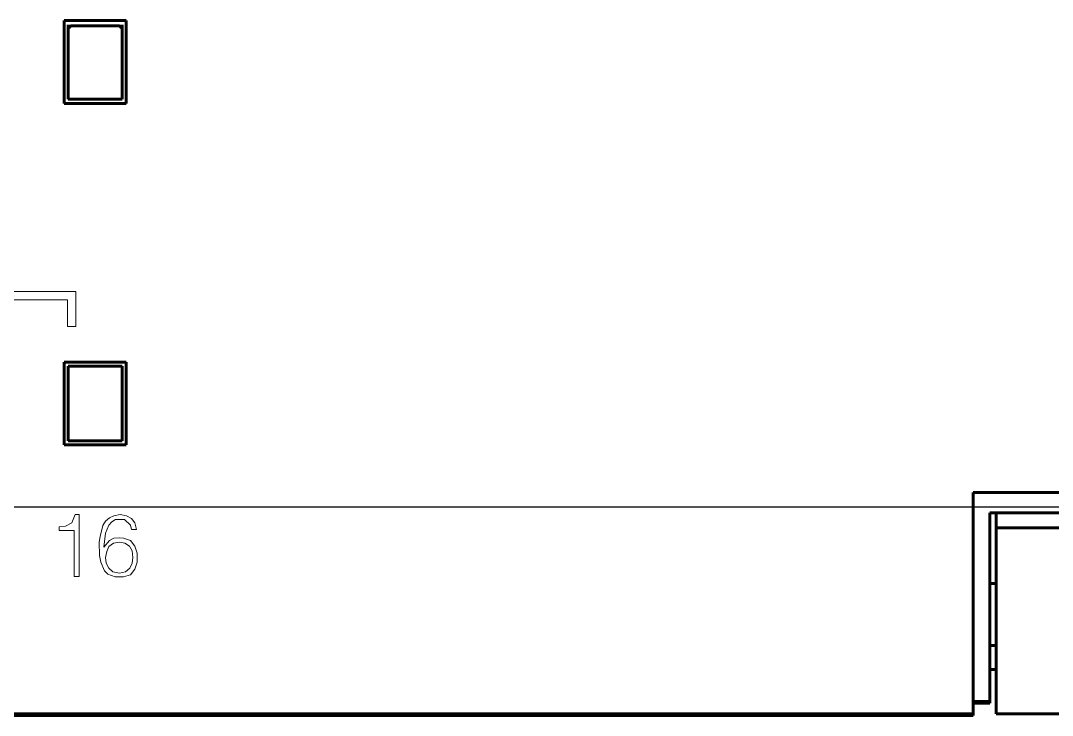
# Model space of a CAD drawing. Header units: millimetres. Extents: x 0 to 53000, y -591 to 24400.
# Drawn here: x 24718.32 to 24743.22, y 2719.97 to 2736.75 of the extents above; entities that cross this region are included whole.
import ezdxf
from ezdxf.enums import TextEntityAlignment as Align

# ---------------------------------------------------------------- set-up
doc = ezdxf.new("R2010")
doc.units = ezdxf.units.MM
doc.linetypes.add('K5LT_BASIC', pattern=[0])
doc.linetypes.add('K5LT_THIN', pattern=[0])
doc.layers.add('Основная', color=7, linetype='Continuous', lineweight=30)
doc.styles.add('текст', font='isocpeui.ttf')

# ---------------------------------------------------------------- blocks, each defined once
blk = doc.blocks.new('Программируемое реле ПР102')
at = {"layer": 'Основная', "linetype": 'K5LT_BASIC', "lineweight": 60}
for p, q in [((92.25, -5.75), (92.25, -7.75)), ((93.75, -5.75), (92.25, -5.75)), ((92.35, -5.85), (92.35, -7.65)), ((93.558, -5.872), (92.442, -5.872)), ((93.65, -7.65), (93.65, -5.85)), ((93.75, -7.75), (93.75, -5.75)), ((92.35, -7.65), (93.65, -7.65)), ((92.25, -7.75), (93.75, -7.75)), ((93.75, -14), (92.25, -14)), ((92.25, -14), (92.25, -16)), ((92.35, -14.1), (92.35, -15.9)), ((93.65, -14.1), (92.35, -14.1)), ((93.65, -15.9), (93.65, -14.1)), ((93.75, -16), (93.75, -14)), ((92.35, -15.9), (93.65, -15.9)), ((92.25, -16), (93.75, -16)), ((114.2, -17.15), (114.2, -22.5)), ((114.2, -17.15), (117, -17.15)), ((114.6, -22.203), (114.6, -17.64)), ((114.6, -17.64), (117, -17.64)), ((114.75, -17.64), (114.75, -18)), ((114.75, -22.5), (114.75, -18)), ((114.75, -18), (117, -18)), ((114.75, -19.35), (114.65, -19.35)), ((114.601, -20.848), (114.601, -21.199)), ((114.75, -20.85), (114.65, -20.85)), ((114.6, -21.214), (114.601, -21.201)), ((114.601, -21.199), (114.601, -21.201)), ((114.75, -21.43), (114.6, -21.43)), ((114.6, -22.203), (114.2, -22.203)), ((114.6, -22.238), (114.2, -22.238)), ((114.6, -22.203), (114.6, -22.238)), ((114.2, -22.5), (2.8, -22.5)), ((64.5, -22.535), (114.2, -22.535)), ((114.2, -22.5), (114.2, -22.535)), ((114.75, -22.5), (117, -22.5))]:
    blk.add_line(p, q, dxfattribs=at)
at = {"layer": 'Основная', "linetype": 'K5LT_THIN', "lineweight": 18}
for p, q in [((47.335, -12.293), (92.535, -12.293)), ((92.535, -12.293), (92.535, -13.143)), ((47.535, -12.493), (92.335, -12.493)), ((92.335, -12.493), (92.335, -13.143)), ((92.535, -13.143), (92.335, -13.143)), ((92.52, -17.683), (92.44, -17.883)), ((92.613, -17.683), (92.52, -17.683)), ((92.613, -19.176), (92.613, -17.683)), ((93.6, -17.683), (93.453, -17.71)), ((93.76, -17.71), (93.6, -17.683)), ((92.44, -17.883), (92.28, -17.963)), ((93.253, -17.843), (93.186, -17.95)), ((93.346, -17.763), (93.253, -17.843)), ((93.333, -17.936), (93.4, -17.856)), ((93.453, -17.71), (93.346, -17.763)), ((93.4, -17.856), (93.493, -17.803)), ((93.493, -17.803), (93.706, -17.803)), ((93.706, -17.803), (93.853, -17.936)), ((93.88, -17.776), (93.76, -17.71)), ((93.96, -17.883), (93.88, -17.776)), ((94, -18.043), (93.96, -17.883)), ((92.28, -17.963), (92.133, -17.976)), ((92.133, -17.976), (92.133, -18.07)), ((92.133, -18.07), (92.493, -18.07)), ((92.493, -18.07), (92.493, -19.176)), ((93.186, -17.95), (93.12, -18.216)), ((93.213, -18.47), (93.253, -18.136)), ((93.253, -18.136), (93.333, -17.936)), ((93.853, -17.936), (93.88, -18.043)), ((93.88, -18.043), (94, -18.043)), ((93.12, -18.216), (93.093, -18.35)), ((93.093, -18.35), (93.106, -18.67)), ((93.346, -18.31), (93.213, -18.47)), ((93.44, -18.376), (93.333, -18.456)), ((93.453, -18.256), (93.346, -18.31)), ((93.586, -18.35), (93.44, -18.376)), ((93.586, -18.243), (93.453, -18.256)), ((93.68, -18.256), (93.586, -18.243)), ((93.72, -18.376), (93.586, -18.35)), ((93.853, -18.31), (93.68, -18.256)), ((93.826, -18.443), (93.72, -18.376)), ((93.96, -18.443), (93.853, -18.31)), ((93.106, -18.67), (93.133, -18.83)), ((93.28, -18.576), (93.253, -18.723)), ((93.333, -18.456), (93.28, -18.576)), ((93.893, -18.563), (93.826, -18.443)), ((93.906, -18.723), (93.893, -18.563)), ((94.013, -18.616), (93.96, -18.443)), ((94.013, -18.83), (94.013, -18.616)), ((93.133, -18.83), (93.226, -19.043)), ((93.253, -18.723), (93.266, -18.856)), ((93.266, -18.856), (93.333, -18.976)), ((93.84, -18.976), (93.893, -18.856)), ((93.893, -18.856), (93.906, -18.723)), ((93.96, -19.003), (94.013, -18.83)), ((92.493, -19.176), (92.613, -19.176)), ((93.226, -19.043), (93.306, -19.123)), ((93.306, -19.123), (93.48, -19.19)), ((93.333, -18.976), (93.426, -19.07)), ((93.426, -19.07), (93.586, -19.096)), ((93.586, -19.096), (93.733, -19.07)), ((93.68, -19.19), (93.853, -19.136)), ((93.733, -19.07), (93.84, -18.976)), ((93.853, -19.136), (93.96, -19.003)), ((93.48, -19.19), (93.68, -19.19))]:
    blk.add_line(p, q, dxfattribs=at)
at = {"layer": 'Основная', "linetype": 'K5LT_BASIC', "lineweight": 60}
for centre, start, end in [((114.65, -19.85), 90, 95.7392), ((114.65, -20.35), 264.2608, 270)]:
    blk.add_arc(centre, 0.5, start, end, dxfattribs=at)
for points in [[(92.372, -5.942), (92.372, -5.934), (92.373, -5.926), (92.376, -5.919), (92.378, -5.912), (92.382, -5.905), (92.387, -5.898), (92.392, -5.892), (92.398, -5.887), (92.405, -5.883), (92.411, -5.879), (92.419, -5.876), (92.426, -5.874), (92.431, -5.873), (92.437, -5.872), (92.442, -5.872)], [(93.558, -5.872), (93.566, -5.872), (93.574, -5.874), (93.581, -5.876), (93.589, -5.879), (93.596, -5.883), (93.602, -5.888), (93.608, -5.892), (93.613, -5.898), (93.618, -5.905), (93.622, -5.912), (93.625, -5.919), (93.626, -5.927), (93.628, -5.932), (93.628, -5.937), (93.628, -5.942)]]:
    blk.add_open_spline(points, degree=3, knots=[0, 0, 0, 0, 0.0000234717, 0.0000234717, 0.0000234717, 0.0000469418, 0.0000469418, 0.0000469418, 0.0000704031, 0.0000704031, 0.0000704031, 0.0000938617, 0.0000938617, 0.0000938617, 0.0001091673, 0.0001091673, 0.0001091673, 0.0001091673], dxfattribs=at)
at = {"layer": 'Основная', "style": 'текст'}
blk.add_attdef('№', text='', height=40, dxfattribs=at).set_placement((57, -88), align=Align.MIDDLE_CENTER)

msp = doc.modelspace()

# ---------------------------------------------------------------- linework, layer by layer
at = {"layer": 'Основная'}
for p, q in [((24717.11543, 2725), (24742.11543, 2725.00001)), ((24742.11543, 2725), (24767.11543, 2725.00001))]:
    msp.add_line(p, q, dxfattribs=at)

# ---------------------------------------------------------------- block references
msp.add_blockref('Программируемое реле ПР102', (24627.11543, 2742.5), dxfattribs=at)

doc.saveas('drawing.dxf')
